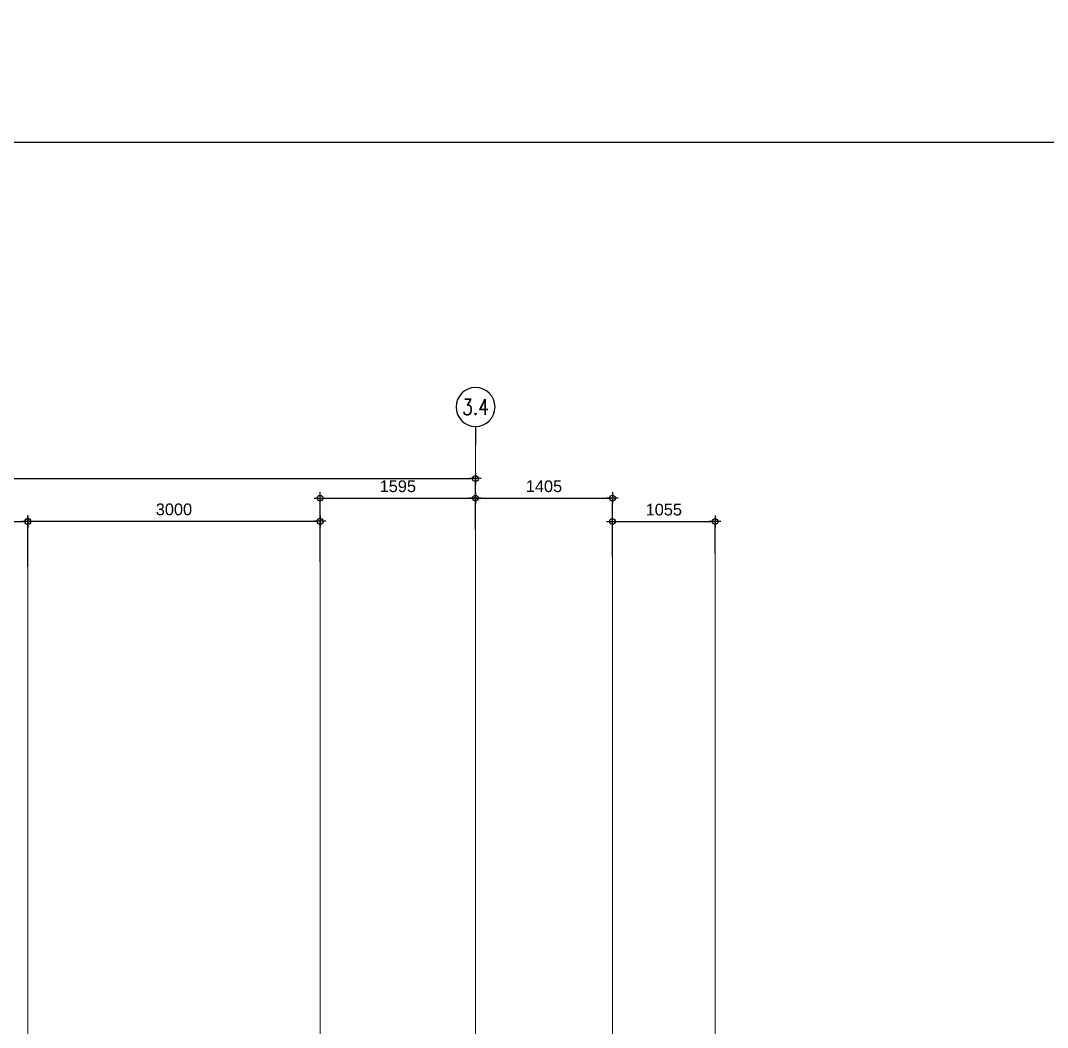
# Model space of a CAD drawing. Header units: millimetres. Extents: x 663313 to 1226001, y 1431724 to 1620898.
# Drawn here: x 663586.68 to 663597.22, y 1524740.42 to 1524750.75 of the extents above; entities that cross this region are included whole.
import ezdxf
from ezdxf.enums import TextEntityAlignment as Align

# ---------------------------------------------------------------- set-up
doc = ezdxf.new("R2010")
doc.units = ezdxf.units.MM
doc.linetypes.add('Grid Line', pattern=[22.225, 12.7, -3.175, 3.175, -3.175])
doc.layers.get('Defpoints').update_dxf_attribs({"color": 140})
doc.layers.add('000 - 0_HIDE_OBJ_FRAMING_DEF_SUB', color=1, linetype='Continuous', plot=False)
for name, color, linetype in [('000 - D I M', 1, 'Continuous'), ('DIM', 1, 'Continuous'), ('VPORT', 250, 'Continuous')]:
    doc.layers.add(name, color=color, linetype=linetype)
doc.layers.add('S-GRID', color=1, linetype='Continuous', lineweight=9)
doc.styles.add('Arial', font='arial.ttf')
doc.styles.add('CKST2', font='romans.shx', dxfattribs={"width": 0.8, "height": 4})
doc.dimstyles.new('Dim - 40 - Cen', dxfattribs={"dimscale": 0.04, "dimtxt": 3, "dimasz": 1, "dimexe": 0, "dimexo": 2.5, "dimgap": 1.5, "dimtad": 1, "dimdec": 0, "dimlfac": 1000, "dimzin": 1, "dimdsep": 46, "dimtxsty": 'Arial', "dimblk": 'CEN1', "dimcen": 0.09, "dimclrd": 1, "dimclre": 49, "dimclrt": 3, "dimadec": 0, "dimazin": 0, "dimtfac": 1, "dimtdec": 0, "dimtix": 1, "dimtofl": 0, "dimtmove": 2, "dimatfit": 3, "dimfxl": 1, "dimtfill": 1, "dimtfillclr": 256, "dimtolj": 1, "dimtzin": 0, "dimarcsym": 0})

# ---------------------------------------------------------------- blocks, each defined once
blk = doc.blocks.new('grid2')
at = {"layer": '000 - 0_HIDE_OBJ_FRAMING_DEF_SUB'}
blk.add_line((0, -4.87), (0, 0), dxfattribs=at)
blk.add_circle((0, -9.87), 5, dxfattribs=at)
at = {"layer": '000 - 0_HIDE_OBJ_FRAMING_DEF_SUB', "style": 'CKST2', "width": 0.8}
blk.add_attdef('00', text='', height=4, dxfattribs=at).set_placement((0, -9.87), align=Align.MIDDLE_CENTER)
blk = doc.blocks.new('CEN1')
at = {"color": 1}
for p, q in [((1.5, 0), (-1.5, 0)), ((0, 1.5), (0, -1.5))]:
    blk.add_line(p, q, dxfattribs=at)
at = {"color": 3}
blk.add_circle((0, 0), 0.75, dxfattribs=at)
blk = doc.blocks.new('*D4221')
at = {"layer": '000 - D I M', "color": 49, "lineweight": -2, "transparency": 16777216}
for p, q in [((663579.348, 1524745.851), (663579.348, 1524746.052)), ((663591.348, 1524745.851), (663591.348, 1524746.052))]:
    blk.add_line(p, q, dxfattribs=at)
at = {"layer": '000 - D I M', "color": 1, "lineweight": -2, "transparency": 16777216}
blk.add_line((663579.388, 1524746.052), (663591.308, 1524746.052), dxfattribs=at)
at = {"layer": 'Defpoints', "color": 0, "transparency": 16777216}
for p in [(663591.348, 1524746.052), (663579.348, 1524745.751), (663591.348, 1524745.751)]:
    blk.add_point(p, dxfattribs=at)
at = {"layer": '000 - D I M', "color": 1, "lineweight": -2, "transparency": 16777216, "xscale": 0.04, "yscale": 0.04, "zscale": 0.04, "rotation": 180}
blk.add_blockref('CEN1', (663579.348, 1524746.052), dxfattribs=at)
at = {"layer": '000 - D I M', "color": 1, "lineweight": -2, "transparency": 16777216, "xscale": 0.04, "yscale": 0.04, "zscale": 0.04}
blk.add_blockref('CEN1', (663591.348, 1524746.052), dxfattribs=at)
at = {"layer": '000 - D I M', "color": 3, "transparency": 16777216, "insert": (663585.348, 1524746.173), "char_height": 0.12, "attachment_point": 5, "style": 'Arial', "bg_fill": 3, "box_fill_scale": 1.1, "bg_fill_color": 256, "bg_fill_true_color": 13158600, "bg_fill_transparency": 0}
blk.add_mtext('\\A1;12000', dxfattribs=at)
blk = doc.blocks.new('*D4439')
at = {"layer": '000 - D I M', "color": 49, "lineweight": -2, "transparency": 16777216}
for p, q in [((663583.753, 1524745.344), (663583.753, 1524745.611)), ((663586.753, 1524745.151), (663586.753, 1524745.611))]:
    blk.add_line(p, q, dxfattribs=at)
at = {"layer": '000 - D I M', "color": 1, "lineweight": -2, "transparency": 16777216}
blk.add_line((663583.793, 1524745.611), (663586.713, 1524745.611), dxfattribs=at)
at = {"layer": 'Defpoints', "color": 0, "transparency": 16777216}
for p in [(663586.753, 1524745.611), (663583.753, 1524745.244), (663586.753, 1524745.051)]:
    blk.add_point(p, dxfattribs=at)
at = {"layer": '000 - D I M', "color": 1, "lineweight": -2, "transparency": 16777216, "xscale": 0.04, "yscale": 0.04, "zscale": 0.04, "rotation": 180}
blk.add_blockref('CEN1', (663583.753, 1524745.611), dxfattribs=at)
at = {"layer": '000 - D I M', "color": 1, "lineweight": -2, "transparency": 16777216, "xscale": 0.04, "yscale": 0.04, "zscale": 0.04}
blk.add_blockref('CEN1', (663586.753, 1524745.611), dxfattribs=at)
at = {"layer": '000 - D I M', "color": 3, "transparency": 16777216, "insert": (663585.253, 1524745.732), "char_height": 0.12, "attachment_point": 5, "style": 'Arial', "bg_fill": 3, "box_fill_scale": 1.1, "bg_fill_color": 256, "bg_fill_true_color": 13158600, "bg_fill_transparency": 0}
blk.add_mtext('\\A1;3000', dxfattribs=at)
blk = doc.blocks.new('*D4440')
at = {"layer": '000 - D I M', "color": 49, "lineweight": -2, "transparency": 16777216}
for p, q in [((663586.753, 1524745.151), (663586.753, 1524745.614)), ((663589.753, 1524745.2), (663589.753, 1524745.614))]:
    blk.add_line(p, q, dxfattribs=at)
at = {"layer": '000 - D I M', "color": 1, "lineweight": -2, "transparency": 16777216}
blk.add_line((663586.793, 1524745.614), (663589.713, 1524745.614), dxfattribs=at)
at = {"layer": 'Defpoints', "color": 0, "transparency": 16777216}
for p in [(663589.753, 1524745.614), (663589.753, 1524745.1), (663586.753, 1524745.051)]:
    blk.add_point(p, dxfattribs=at)
at = {"layer": '000 - D I M', "color": 1, "lineweight": -2, "transparency": 16777216, "xscale": 0.04, "yscale": 0.04, "zscale": 0.04, "rotation": 180}
blk.add_blockref('CEN1', (663586.753, 1524745.614), dxfattribs=at)
at = {"layer": '000 - D I M', "color": 1, "lineweight": -2, "transparency": 16777216, "xscale": 0.04, "yscale": 0.04, "zscale": 0.04}
blk.add_blockref('CEN1', (663589.753, 1524745.614), dxfattribs=at)
at = {"layer": '000 - D I M', "color": 3, "transparency": 16777216, "insert": (663588.253, 1524745.736), "char_height": 0.12, "attachment_point": 5, "style": 'Arial', "bg_fill": 3, "box_fill_scale": 1.1, "bg_fill_color": 256, "bg_fill_true_color": 13158600, "bg_fill_transparency": 0}
blk.add_mtext('\\A1;3000', dxfattribs=at)
blk = doc.blocks.new('*D4441')
at = {"layer": '000 - D I M', "color": 49, "lineweight": -2, "transparency": 16777216}
for p, q in [((663589.753, 1524745.2), (663589.753, 1524745.852)), ((663591.348, 1524745.528), (663591.348, 1524745.852))]:
    blk.add_line(p, q, dxfattribs=at)
at = {"layer": '000 - D I M', "color": 1, "lineweight": -2, "transparency": 16777216}
blk.add_line((663589.793, 1524745.852), (663591.308, 1524745.852), dxfattribs=at)
at = {"layer": 'Defpoints', "color": 0, "transparency": 16777216}
for p in [(663591.348, 1524745.852), (663591.348, 1524745.428), (663589.753, 1524745.1)]:
    blk.add_point(p, dxfattribs=at)
at = {"layer": '000 - D I M', "color": 1, "lineweight": -2, "transparency": 16777216, "xscale": 0.04, "yscale": 0.04, "zscale": 0.04, "rotation": 180}
blk.add_blockref('CEN1', (663589.753, 1524745.852), dxfattribs=at)
at = {"layer": '000 - D I M', "color": 1, "lineweight": -2, "transparency": 16777216, "xscale": 0.04, "yscale": 0.04, "zscale": 0.04}
blk.add_blockref('CEN1', (663591.348, 1524745.852), dxfattribs=at)
at = {"layer": '000 - D I M', "color": 3, "transparency": 16777216, "insert": (663590.551, 1524745.973), "char_height": 0.12, "attachment_point": 5, "style": 'Arial', "bg_fill": 3, "box_fill_scale": 1.1, "bg_fill_color": 256, "bg_fill_true_color": 13158600, "bg_fill_transparency": 0}
blk.add_mtext('\\A1;1595', dxfattribs=at)
blk = doc.blocks.new('*D4442')
at = {"layer": '000 - D I M', "color": 49, "lineweight": -2, "transparency": 16777216}
for p, q in [((663591.348, 1524745.528), (663591.348, 1524745.852)), ((663592.753, 1524745.248), (663592.753, 1524745.852))]:
    blk.add_line(p, q, dxfattribs=at)
at = {"layer": '000 - D I M', "color": 1, "lineweight": -2, "transparency": 16777216}
blk.add_line((663591.388, 1524745.852), (663592.713, 1524745.852), dxfattribs=at)
at = {"layer": 'Defpoints', "color": 0, "transparency": 16777216}
for p in [(663592.753, 1524745.852), (663591.348, 1524745.428), (663592.753, 1524745.148)]:
    blk.add_point(p, dxfattribs=at)
at = {"layer": '000 - D I M', "color": 1, "lineweight": -2, "transparency": 16777216, "xscale": 0.04, "yscale": 0.04, "zscale": 0.04, "rotation": 180}
blk.add_blockref('CEN1', (663591.348, 1524745.852), dxfattribs=at)
at = {"layer": '000 - D I M', "color": 1, "lineweight": -2, "transparency": 16777216, "xscale": 0.04, "yscale": 0.04, "zscale": 0.04}
blk.add_blockref('CEN1', (663592.753, 1524745.852), dxfattribs=at)
at = {"layer": '000 - D I M', "color": 3, "transparency": 16777216, "insert": (663592.051, 1524745.973), "char_height": 0.12, "attachment_point": 5, "style": 'Arial', "bg_fill": 3, "box_fill_scale": 1.1, "bg_fill_color": 256, "bg_fill_true_color": 13158600, "bg_fill_transparency": 0}
blk.add_mtext('\\A1;1405', dxfattribs=at)
blk = doc.blocks.new('*D4443')
at = {"layer": '000 - D I M', "color": 49, "lineweight": -2, "transparency": 16777216}
for p, q in [((663592.753, 1524745.248), (663592.753, 1524745.612)), ((663593.808, 1524745.288), (663593.808, 1524745.612))]:
    blk.add_line(p, q, dxfattribs=at)
at = {"layer": '000 - D I M', "color": 1, "lineweight": -2, "transparency": 16777216}
blk.add_line((663592.793, 1524745.612), (663593.768, 1524745.612), dxfattribs=at)
at = {"layer": 'Defpoints', "color": 0, "transparency": 16777216}
for p in [(663593.808, 1524745.612), (663593.808, 1524745.188), (663592.753, 1524745.148)]:
    blk.add_point(p, dxfattribs=at)
at = {"layer": '000 - D I M', "color": 1, "lineweight": -2, "transparency": 16777216, "xscale": 0.04, "yscale": 0.04, "zscale": 0.04, "rotation": 180}
blk.add_blockref('CEN1', (663592.753, 1524745.612), dxfattribs=at)
at = {"layer": '000 - D I M', "color": 1, "lineweight": -2, "transparency": 16777216, "xscale": 0.04, "yscale": 0.04, "zscale": 0.04}
blk.add_blockref('CEN1', (663593.808, 1524745.612), dxfattribs=at)
at = {"layer": '000 - D I M', "color": 3, "transparency": 16777216, "insert": (663593.281, 1524745.733), "char_height": 0.12, "attachment_point": 5, "style": 'Arial', "bg_fill": 3, "box_fill_scale": 1.1, "bg_fill_color": 256, "bg_fill_true_color": 13158600, "bg_fill_transparency": 0}
blk.add_mtext('\\A1;1055', dxfattribs=at)

msp = doc.modelspace()

# ---------------------------------------------------------------- hatches: boundary and pattern name
at = {"layer": 'VPORT'}
h = msp.add_hatch(dxfattribs=at)
h.set_pattern_fill('ANGLE', color=6)
h.set_pattern_definition([(235.288, (663627.358, 1524790.5456), (5.74185, -3.9776), [5.08, -1.905]), (325.288, (663627.358, 1524790.5456), (3.9776, 5.74185), [5.08, -1.905])])
h.paths.add_polyline_path([(663617.8537, 1524792.0691), (663619.0867, 1524791.215), (663617.3783, 1524788.7489), (663616.1453, 1524789.603)])
edge = h.paths.add_edge_path(flags=16)
edge.add_line((663617.5126, 1524790.4806), (663617.7194, 1524790.3374))
edge = h.paths.add_edge_path(flags=16)
edge.add_line((663617.5444, 1524790.3056), (663617.6876, 1524790.5124))
h.paths.add_polyline_path([(663612.4437, 1524784.2591), (663613.6767, 1524783.405), (663611.9683, 1524780.9389), (663610.7353, 1524781.793)])
edge = h.paths.add_edge_path(flags=16)
edge.add_line((663612.1026, 1524782.6706), (663612.3094, 1524782.5274))
edge = h.paths.add_edge_path(flags=16)
edge.add_line((663612.1344, 1524782.4956), (663612.2776, 1524782.7024))
h.paths.add_polyline_path([(663604.7567, 1524773.1621), (663605.9897, 1524772.308), (663604.2813, 1524769.8419), (663603.0483, 1524770.696)])
edge = h.paths.add_edge_path(flags=16)
edge.add_line((663604.4156, 1524771.5736), (663604.6224, 1524771.4304))
edge = h.paths.add_edge_path(flags=16)
edge.add_line((663604.4474, 1524771.3986), (663604.5906, 1524771.6054))
h.paths.add_polyline_path([(663599.8027, 1524766.0101), (663601.0357, 1524765.156), (663599.3273, 1524762.6899), (663598.0943, 1524763.544)])
edge = h.paths.add_edge_path(flags=16)
edge.add_line((663599.4616, 1524764.4216), (663599.6684, 1524764.2784))
edge = h.paths.add_edge_path(flags=16)
edge.add_line((663599.4934, 1524764.2466), (663599.6366, 1524764.4534))
h.paths.add_polyline_path([(663592.6837, 1524755.7351), (663593.9167, 1524754.881), (663592.2083, 1524752.4149), (663590.9753, 1524753.269)])
edge = h.paths.add_edge_path(flags=16)
edge.add_line((663592.3426, 1524754.1466), (663592.5494, 1524754.0034))
edge = h.paths.add_edge_path(flags=16)
edge.add_line((663592.3744, 1524753.9716), (663592.5176, 1524754.1784))
h.paths.add_polyline_path([(663585.2817, 1524745.0491), (663586.5147, 1524744.195), (663584.8063, 1524741.7289), (663583.5733, 1524742.583)])
edge = h.paths.add_edge_path(flags=16)
edge.add_line((663584.9406, 1524743.4606), (663585.1474, 1524743.3174))
edge = h.paths.add_edge_path(flags=16)
edge.add_line((663584.9724, 1524743.2856), (663585.1156, 1524743.4924))
h.paths.add_polyline_path([(663578.7897, 1524735.6781), (663580.0227, 1524734.824), (663578.3143, 1524732.3579), (663577.0813, 1524733.212)])
edge = h.paths.add_edge_path(flags=16)
edge.add_line((663578.4486, 1524734.0896), (663578.6554, 1524733.9464))
edge = h.paths.add_edge_path(flags=16)
edge.add_line((663578.4804, 1524733.9146), (663578.6236, 1524734.1214))
h.paths.add_polyline_path([(663572.2977, 1524726.3071), (663573.5307, 1524725.453), (663571.8223, 1524722.9869), (663570.5893, 1524723.841)])
edge = h.paths.add_edge_path(flags=16)
edge.add_line((663571.9566, 1524724.7186), (663572.1634, 1524724.5754))
edge = h.paths.add_edge_path(flags=16)
edge.add_line((663571.9884, 1524724.5436), (663572.1316, 1524724.7504))
h.paths.add_polyline_path([(663565.8057, 1524716.9351), (663567.0387, 1524716.081), (663565.3303, 1524713.6149), (663564.0973, 1524714.469)])
edge = h.paths.add_edge_path(flags=16)
edge.add_line((663565.4646, 1524715.3466), (663565.6714, 1524715.2034))
edge = h.paths.add_edge_path(flags=16)
edge.add_line((663565.4964, 1524715.1716), (663565.6396, 1524715.3784))
h.paths.add_polyline_path([(663559.3147, 1524707.5641), (663560.5477, 1524706.71), (663558.8393, 1524704.2439), (663557.6063, 1524705.098)])
edge = h.paths.add_edge_path(flags=16)
edge.add_line((663558.9736, 1524705.9756), (663559.1804, 1524705.8324))
edge = h.paths.add_edge_path(flags=16)
edge.add_line((663559.0054, 1524705.8006), (663559.1486, 1524706.0074))
h.paths.add_polyline_path([(663552.8227, 1524698.1931), (663554.0557, 1524697.339), (663552.3473, 1524694.8729), (663551.1143, 1524695.727)])
edge = h.paths.add_edge_path(flags=16)
edge.add_line((663552.4816, 1524696.6046), (663552.6884, 1524696.4614))
edge = h.paths.add_edge_path(flags=16)
edge.add_line((663552.5134, 1524696.4296), (663552.6566, 1524696.6364))
h.paths.add_polyline_path([(663546.3307, 1524688.8221), (663547.5637, 1524687.968), (663545.8553, 1524685.5019), (663544.6223, 1524686.356)])
edge = h.paths.add_edge_path(flags=16)
edge.add_line((663545.9896, 1524687.2336), (663546.1964, 1524687.0904))
edge = h.paths.add_edge_path(flags=16)
edge.add_line((663546.0214, 1524687.0586), (663546.1646, 1524687.2654))
h.paths.add_polyline_path([(663539.8387, 1524679.4511), (663541.0717, 1524678.597), (663539.3633, 1524676.1309), (663538.1303, 1524676.985)])
edge = h.paths.add_edge_path(flags=16)
edge.add_line((663539.4976, 1524677.8626), (663539.7044, 1524677.7194))
edge = h.paths.add_edge_path(flags=16)
edge.add_line((663539.5294, 1524677.6876), (663539.6726, 1524677.8944))
h.paths.add_polyline_path([(663533.3477, 1524670.0801), (663534.5807, 1524669.226), (663532.8723, 1524666.7599), (663531.6393, 1524667.614)])
edge = h.paths.add_edge_path(flags=16)
edge.add_line((663533.0066, 1524668.4916), (663533.2134, 1524668.3484))
edge = h.paths.add_edge_path(flags=16)
edge.add_line((663533.0384, 1524668.3166), (663533.1816, 1524668.5234))
h.paths.add_polyline_path([(663526.8557, 1524660.7091), (663528.0887, 1524659.855), (663526.3803, 1524657.3889), (663525.1473, 1524658.243)])
edge = h.paths.add_edge_path(flags=16)
edge.add_line((663526.5146, 1524659.1206), (663526.7214, 1524658.9774))
edge = h.paths.add_edge_path(flags=16)
edge.add_line((663526.5464, 1524658.9456), (663526.6896, 1524659.1524))
h.paths.add_polyline_path([(663520.3637, 1524651.3381), (663521.5967, 1524650.484), (663519.8883, 1524648.0179), (663518.6553, 1524648.872)])
edge = h.paths.add_edge_path(flags=16)
edge.add_line((663520.0226, 1524649.7496), (663520.2294, 1524649.6064))
edge = h.paths.add_edge_path(flags=16)
edge.add_line((663520.0544, 1524649.5746), (663520.1976, 1524649.7814))
h.paths.add_polyline_path([(663513.8717, 1524641.9671), (663515.1047, 1524641.113), (663513.3963, 1524638.6469), (663512.1633, 1524639.501)])
edge = h.paths.add_edge_path(flags=16)
edge.add_line((663513.5306, 1524640.3786), (663513.7374, 1524640.2354))
edge = h.paths.add_edge_path(flags=16)
edge.add_line((663513.5624, 1524640.2036), (663513.7056, 1524640.4104))
h.paths.add_polyline_path([(663507.3807, 1524632.5961), (663508.6137, 1524631.742), (663506.9053, 1524629.2759), (663505.6723, 1524630.13)])
edge = h.paths.add_edge_path(flags=16)
edge.add_line((663507.0396, 1524631.0076), (663507.2464, 1524630.8644))
edge = h.paths.add_edge_path(flags=16)
edge.add_line((663507.0714, 1524630.8326), (663507.2146, 1524631.0394))
h.paths.add_polyline_path([(663500.8887, 1524623.2251), (663502.1217, 1524622.371), (663500.4133, 1524619.9049), (663499.1803, 1524620.759)])
edge = h.paths.add_edge_path(flags=16)
edge.add_line((663500.5476, 1524621.6366), (663500.7544, 1524621.4934))
edge = h.paths.add_edge_path(flags=16)
edge.add_line((663500.5794, 1524621.4616), (663500.7226, 1524621.6684))
h.paths.add_polyline_path([(663494.3967, 1524613.8531), (663495.6297, 1524612.999), (663493.9213, 1524610.5329), (663492.6883, 1524611.387)])
edge = h.paths.add_edge_path(flags=16)
edge.add_line((663494.0556, 1524612.2646), (663494.2624, 1524612.1214))
edge = h.paths.add_edge_path(flags=16)
edge.add_line((663494.0874, 1524612.0896), (663494.2306, 1524612.2964))
h.paths.add_polyline_path([(663487.2787, 1524603.5781), (663488.5117, 1524602.724), (663486.8033, 1524600.2579), (663485.5703, 1524601.112)])
edge = h.paths.add_edge_path(flags=16)
edge.add_line((663486.9376, 1524601.9896), (663487.1444, 1524601.8464))
edge = h.paths.add_edge_path(flags=16)
edge.add_line((663486.9694, 1524601.8146), (663487.1126, 1524602.0214))
h.paths.add_polyline_path([(663481.4137, 1524595.1111), (663482.6467, 1524594.257), (663480.9383, 1524591.7909), (663479.7053, 1524592.645)])
edge = h.paths.add_edge_path(flags=16)
edge.add_line((663481.0726, 1524593.5226), (663481.2794, 1524593.3794))
edge = h.paths.add_edge_path(flags=16)
edge.add_line((663481.1044, 1524593.3476), (663481.2476, 1524593.5544))

# ---------------------------------------------------------------- linework, layer by layer
at = {"layer": 'DIM', "color": 2}
msp.add_lwpolyline([(663562.8113, 1524749.5043), (663700.1369, 1524749.5043), (663700.1369, 1524710.7999), (663562.8113, 1524710.7999)], close=True, dxfattribs=at)
at = {"layer": 'S-GRID', "linetype": 'Grid Line'}
msp.add_line((663591.3485, 1524746.4589), (663591.3485, 1524733.7266), dxfattribs=at)
at = {"layer": 'S-GRID', "color": 251, "linetype": 'Grid Line'}
for p, q in [((663586.7535, 1524745.5142), (663586.7535, 1524734.0087)), ((663589.7535, 1524745.5142), (663589.7535, 1524734.0087)), ((663592.7535, 1524745.5142), (663592.7535, 1524734.0087)), ((663593.8085, 1524745.5142), (663593.8085, 1524734.0087))]:
    msp.add_line(p, q, dxfattribs=at)

# ---------------------------------------------------------------- block references
ref = msp.add_blockref('grid2', (663591.3485, 1524746.3923), dxfattribs=dict(xscale=-0.04, yscale=0.04, zscale=0.04, rotation=180))
ref.add_attrib('00', '3.4', dxfattribs={"layer": '000 - 0_HIDE_OBJ_FRAMING_DEF_SUB', "height": 0.16, "style": 'CKST2', "width": 0.8}).set_placement((663591.3485, 1524746.7871), align=Align.MIDDLE_CENTER)

# ---------------------------------------------------------------- next in the draw order: dimensions: what is measured, and where the dimension line sits
at = {"layer": '000 - D I M'}
dim = msp.add_linear_dim(base=(663591.3485, 1524746.052), p1=(663579.3485, 1524745.7509), p2=(663591.3485, 1524745.7509), dimstyle='Dim - 40 - Cen', dxfattribs=at)
dim.commit()
dim.dimension.update_dxf_attribs({"geometry": '*D4221', "text_midpoint": (663585.3485, 1524746.1733)})

# ---------------------------------------------------------------- next in the draw order: dimensions: what is measured, and where the dimension line sits
dim = msp.add_linear_dim(base=(663586.7535, 1524745.6109), p1=(663583.7535, 1524745.2444), p2=(663586.7535, 1524745.0514), dimstyle='Dim - 40 - Cen', dxfattribs=at)
dim.commit()
dim.dimension.update_dxf_attribs({"geometry": '*D4439', "text_midpoint": (663585.2535, 1524745.7322)})

# ---------------------------------------------------------------- next in the draw order: dimensions: what is measured, and where the dimension line sits
dim = msp.add_linear_dim(base=(663589.7535, 1524745.6144), p1=(663586.7535, 1524745.0514), p2=(663589.7535, 1524745.0996), dimstyle='Dim - 40 - Cen', dxfattribs=at)
dim.commit()
dim.dimension.update_dxf_attribs({"geometry": '*D4440', "text_midpoint": (663588.2535, 1524745.7357)})

# ---------------------------------------------------------------- next in the draw order: dimensions: what is measured, and where the dimension line sits
dim = msp.add_linear_dim(base=(663591.3485, 1524745.8517), p1=(663589.7535, 1524745.0996), p2=(663591.3485, 1524745.4276), dimstyle='Dim - 40 - Cen', dxfattribs=at)
dim.commit()
dim.dimension.update_dxf_attribs({"geometry": '*D4441', "text_midpoint": (663590.551, 1524745.973)})

# ---------------------------------------------------------------- next in the draw order: dimensions: what is measured, and where the dimension line sits
dim = msp.add_linear_dim(base=(663592.7535, 1524745.8517), p1=(663591.3485, 1524745.4276), p2=(663592.7535, 1524745.1482), dimstyle='Dim - 40 - Cen', dxfattribs=at)
dim.commit()
dim.dimension.update_dxf_attribs({"geometry": '*D4442', "text_midpoint": (663592.051, 1524745.973)})

# ---------------------------------------------------------------- next in the draw order: dimensions: what is measured, and where the dimension line sits
dim = msp.add_linear_dim(base=(663593.8085, 1524745.6122), p1=(663592.7535, 1524745.1482), p2=(663593.8085, 1524745.1884), dimstyle='Dim - 40 - Cen', dxfattribs=at)
dim.commit()
dim.dimension.update_dxf_attribs({"geometry": '*D4443', "text_midpoint": (663593.281, 1524745.7335)})

doc.saveas('drawing.dxf')
